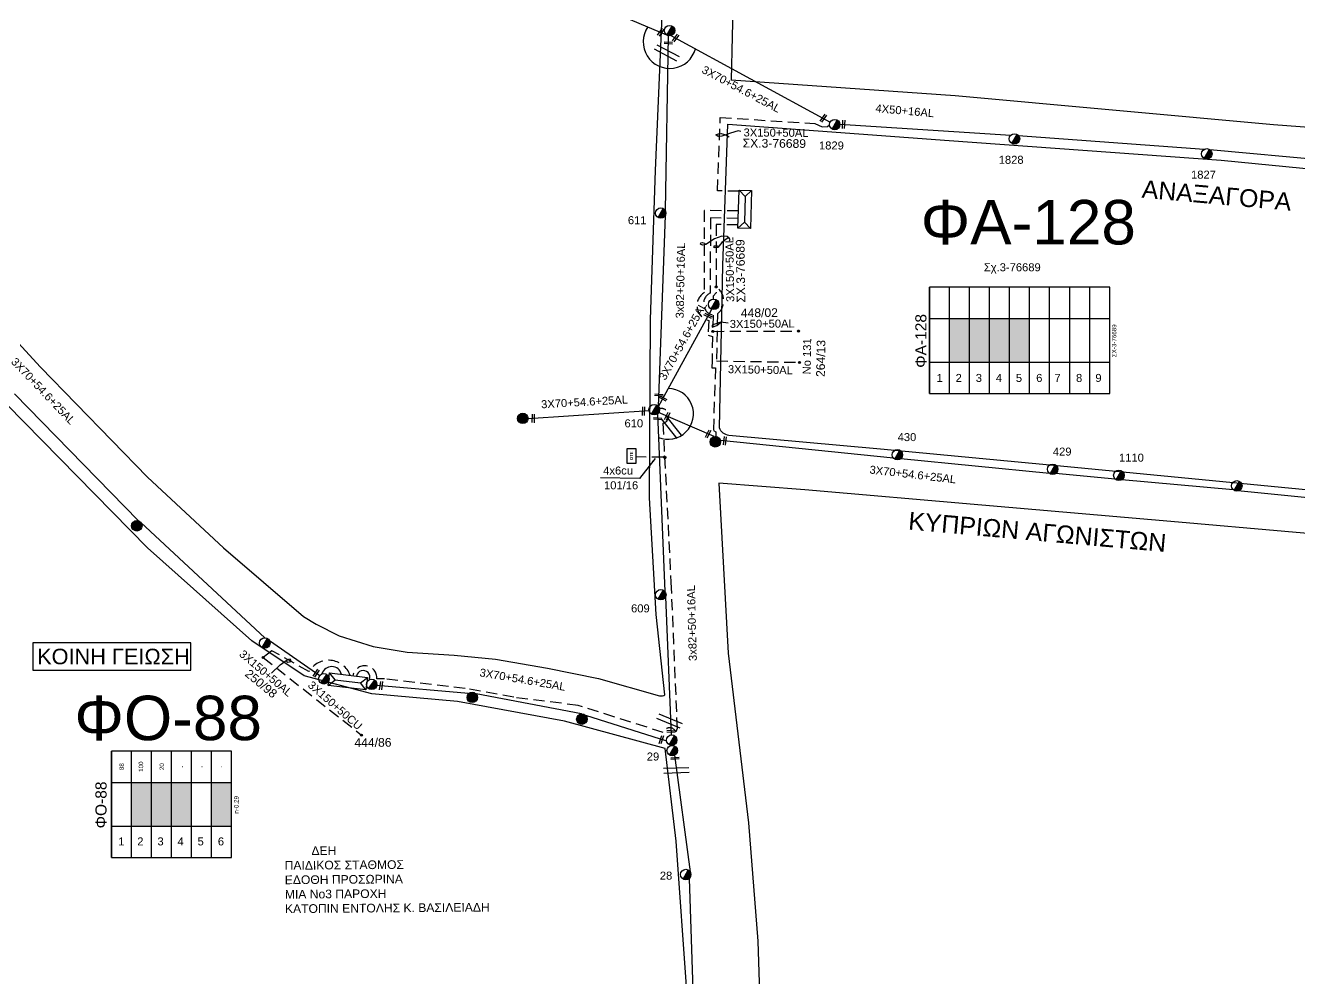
# Model space of a CAD drawing. Header units: millimetres. Extents: x 1113 to 5794, y 757 to 3537.
# Drawn here: x 2498 to 2784.6, y 1145.2 to 1359.5 of the extents above; entities that cross this region are included whole.
import ezdxf
from ezdxf.enums import TextEntityAlignment as Align

# ---------------------------------------------------------------- set-up
doc = ezdxf.new("R2010")
doc.units = ezdxf.units.MM
doc.linetypes.add('DASHED', pattern=[19.05, 12.7, -6.35])
for name, color, linetype in [('Pillar OTE', 7, 'Continuous'), ('Άγνωστα', 7, 'Continuous'), ('Ασφαλειοκιβώτια Χ.Τ 6 αναχωρήσεων', 7, 'Continuous'), ('Ασφαλειοκιβώτια Χ.Τ 9 αναχωρήσεων', 7, 'Continuous'), ('Γέφυρες Εναέριου Δικτύου', 7, 'Continuous'), ('Γυμνά εναέρια ΧΤ (3Φ)   3x50+35CU', 7, 'Continuous'), ('Γυμνά εναέρια ΧΤ και ΦΟΠ (3Φ)   4x50+16AL', 7, 'Continuous'), ('Επιγραφές - Σχήματα', 7, 'Continuous'), ('Καλώδια ΧΤ   3x150+50AL', 7, 'DASHED'), ('Καλώδια ΧΤ   3x150+50CU', 7, 'DASHED'), ('Μηχανική τομή', 7, 'Continuous'), ('Στύλος Ξύλινος', 7, 'Continuous'), ('Στύλος Ξύλινος @ 1', 7, 'Continuous'), ('Στύλος ΦΜ', 7, 'Continuous'), ('Στύλος ΦΜ @ 1', 7, 'Continuous'), ('Συνδέσεις', 7, 'Continuous'), ('Συνεστραμμένα ΧΤ   3x70+54.6+25 AL', 7, 'SYN_LINE'), ('Τομή', 7, 'Continuous'), ('Υποσταθμός εναέριος 2 στύλων', 7, 'Continuous'), ('Υποσταθμός πόλεως', 7, 'Continuous'), ('Υπόβαθρο ΔΕΗ', 7, 'Continuous'), ('Υπόγεια καλώδια Παροχών ΧΤ   4x50AL', 7, 'DASHED'), ('Υπόγεια καλώδια Παροχών ΧΤ   4x6', 7, 'DASHED')]:
    doc.layers.add(name, color=color, linetype=linetype)
doc.styles.get("Standard").update_dxf_attribs({"font": 'arial.ttf'})
doc.linetypes.add('SYN_LINE', pattern='A,0.5,-0.0001,["/\\/\\/\\/",Standard,S=0.1,R=0,X=0,Y=-0.05],-0.25', length=0.7501)
doc.dimstyles.new('ISO-25', dxfattribs={"dimtxt": 2.5, "dimasz": 1.8, "dimexe": 1.25, "dimexo": 0.625, "dimtad": 1, "dimtxsty": 'Standard', "dimcen": 1.8, "dimadec": 0, "dimazin": 0, "dimtfac": 1, "dimtmove": 0, "dimatfit": 3, "dimfxl": 1.25, "dimarcsym": 0})

# ---------------------------------------------------------------- blocks, each defined once
blk = doc.blocks.new('ΥΠΑΡΧΩΝ ΞΥΛΙΝΟΣ ΣΤΥΛΟΣ')
at = {"layer": 'Στύλος Ξύλινος'}
h = blk.add_hatch(color=7, dxfattribs=at)
h.paths.add_polyline_path([(-2.62, 0, 0.270008), (-1.29, -2.28), (1.3, 2.27, 0.576266)])
h.paths.add_polyline_path([(-1.29, -2.28, 0.574793), (2.62, 0, 0.268822), (1.3, 2.27)])
at = {"layer": 'Στύλος Ξύλινος', "color": 7}
blk.add_line((-1.29, -2.28), (1.3, 2.27), dxfattribs=at)
blk.add_circle((0, 0), 2.62, dxfattribs=at)
at = {"layer": 'Στύλος Ξύλινος', "flags": 4}
for tag, p in [('ΑΡΙΘΜΟΣ', (-4.91, 8.6)), ('ΤΥΠΟΣ', (-4.85, 3.39))]:
    blk.add_attdef(tag, p, '', height=4, dxfattribs=at)
blk = doc.blocks.new('ΥΠΑΡΧΩΝ ΤΣΙΜΕΝΤΕΝΙΟΣ ΣΤΥΛΟΣ')
at = {"layer": 'Στύλος ΦΜ'}
blk.add_hatch(color=7, dxfattribs=at).paths.add_polyline_path([(-1.29, -2.28, 0.574793), (2.62, 0, 0.268822), (1.3, 2.27)])
at = {"layer": 'Στύλος ΦΜ', "color": 7}
blk.add_line((-1.29, -2.28), (1.3, 2.27), dxfattribs=at)
blk.add_circle((0, 0), 2.62, dxfattribs=at)
at = {"layer": 'Στύλος ΦΜ', "flags": 4}
for tag, p in [('ΤΥΠΟΣ', (-4.91, 3.03)), ('ΑΡΙΘΜΟΣ', (-4.68, 8.05))]:
    blk.add_attdef(tag, p, '', height=4, dxfattribs=at)
blk = doc.blocks.new('ΥΠΟΣΤΑΘΜΟΣ ΕΝΑΕΡΙΟΣ ΕΠΙ 2 ΣΤΥΛΩΝ')
at = {"layer": 'Υποσταθμός εναέριος 2 στύλων', "linetype": 'Continuous'}
for points in [[(-11.97, -2.11, 0.574793), (-8.45, -0.07, 0.268822), (-9.64, 1.98)], [(9.68, -2.15, 0.574793), (13.19, -0.1, 0.268822), (12.01, 1.95)]]:
    blk.add_hatch(color=256, dxfattribs=at).paths.add_polyline_path(points)
for p, q in [((-11.97, -2.11), (-9.64, 1.98)), ((9.68, -2.15), (12.01, 1.95))]:
    blk.add_line(p, q, dxfattribs=at)
for centre in [(-10.81, -0.07), (10.84, -0.1)]:
    blk.add_circle(centre, 2.36, dxfattribs=at)
at = {"layer": 'Υποσταθμός πόλεως', "linetype": 'Continuous', "ltscale": 40}
blk.add_lwpolyline([(-8.57, 2.82), (8.57, 2.82), (8.57, -2.82), (-8.57, -2.82)], close=True, dxfattribs=at)
for points in [[(-5.75, 0), (-8.57, 2.82)], [(-8.57, -2.82), (-5.75, 0)], [(-5.75, 0), (5.75, 0)], [(5.75, 0), (8.57, 2.82)], [(8.57, -2.82), (5.75, 0)]]:
    blk.add_lwpolyline(points, dxfattribs=at)
at = {"layer": 'Υποσταθμός εναέριος 2 στύλων', "ltscale": 40, "flags": 1}
for tag, p in [('ΜΕΤΑΣΧΗΜΑΤΙΣΜΟΣ', (14.09, 2.51)), ('ΙΣΧΥΣ', (14.07, -0.28)), ('ΑΡΙΘΜΟΣ', (14.19, -3))]:
    blk.add_attdef(tag, p, '', height=1.8, dxfattribs=at)
blk = doc.blocks.new('ΥΠΟΣΤΑΘΜΟΣ ΠΟΛΕΩΣ')
at = {"layer": 'Υποσταθμός πόλεως', "linetype": 'Continuous', "ltscale": 40}
blk.add_lwpolyline([(-8.57, 2.82), (8.57, 2.82), (8.57, -2.82), (-8.57, -2.82)], close=True, dxfattribs=at)
for points in [[(-5.75, 0), (-8.57, 2.82)], [(5.75, 0), (8.57, 2.82)], [(-8.57, -2.82), (-5.75, 0)], [(-5.75, 0), (5.75, 0)], [(8.57, -2.82), (5.75, 0)]]:
    blk.add_lwpolyline(points, dxfattribs=at)
at = {"layer": 'Υποσταθμός πόλεως', "linetype": 'SYN_LINE', "ltscale": 40, "flags": 1}
for tag, p in [('ΜΕΤΑΣΧΗΜΑΤΙΣΜΟΣ', (10.6, 2.39)), ('ΙΣΧΥΣ', (10.58, -0.41)), ('ΑΡΙΘΜΟΣ', (10.7, -3.13))]:
    blk.add_attdef(tag, p, '', height=1.8, dxfattribs=at)
blk = doc.blocks.new('ΑΣΦΑΛΕΙΟΚΙΒΩΤΙΟ ΥΠΟΣΤΑΘΜΟΥ 6 ΑΝΑΧΩΡΗΣΕΩΝ')
at = {"layer": 'Ασφαλειοκιβώτια Χ.Τ 6 αναχωρήσεων', "ltscale": 40}
for p, q in [((-23.91, 27), (23.91, 27)), ((-9.83, 27), (-9.83, -27)), ((9.83, 27), (9.83, -27)), ((-23.91, 18), (23.91, 18)), ((-23.91, 9), (23.91, 9)), ((-23.91, 0), (23.91, 0)), ((-23.91, -9), (23.91, -9)), ((-23.91, -18), (23.91, -18))]:
    blk.add_line(p, q, dxfattribs=at)
at = {"layer": 'Ασφαλειοκιβώτια Χ.Τ 6 αναχωρήσεων'}
blk.add_lwpolyline([(-23.91, -27), (23.91, -27), (23.91, 27), (-23.91, 27)], close=True, dxfattribs=at)
for s, p in [('1', (-18.47, 23.92)), ('2', (-18.47, 15.35)), ('3', (-18.47, 6.28)), ('4', (-18.47, -2.75)), ('5', (-18.47, -11.76)), ('6', (-18.47, -20.89))]:
    blk.add_text(s, height=3.6, rotation=270, dxfattribs=at).set_placement(p)
at = {"layer": 'Ασφαλειοκιβώτια Χ.Τ 6 αναχωρήσεων', "ltscale": 40}
for tag, height, p in [('ΟΝΟΜΑ', 5, (-0.27, 31.68)), ('ΚΕΙΜΕΝΟ 1', 2, (16.95, 22.41)), ('ΚΕΙΜΕΝΟ 2', 2, (16.95, 13.71)), ('ΚΕΙΜΕΝΟ 3', 2, (16.95, 4.31)), ('ΚΕΙΜΕΝΟ 4', 2, (16.95, -4.67)), ('ΚΕΙΜΕΝΟ 5', 2, (16.95, -13.51)), ('ΚΕΙΜΕΝΟ 6', 2, (16.95, -22.43)), ('ΣΧ', 2, (-0.21, -29.21))]:
    blk.add_attdef(tag, text='', height=height, dxfattribs=at).set_placement(p, align=Align.MIDDLE_CENTER)
blk = doc.blocks.new('ΑΣΦΑΛΕΙΟΚΙΒΩΤΙΟ ΥΠΟΣΤΑΘΜΟΥ 9 ΑΝΑΧΩΡΗΣΕΩΝ')
at = {"layer": 'Ασφαλειοκιβώτια Χ.Τ 9 αναχωρήσεων', "ltscale": 40}
for p, q in [((-23.8, 40.36), (24.02, 40.36)), ((-9.72, 40.36), (-9.72, -40.64)), ((9.94, 40.36), (9.94, -40.64)), ((-23.8, 31.36), (24.02, 31.36)), ((-23.8, 22.36), (24.02, 22.36)), ((-23.8, 13.36), (24.02, 13.36)), ((-23.8, 4.36), (24.02, 4.36)), ((-23.8, -4.64), (24.02, -4.64)), ((-23.8, -13.64), (24.02, -13.64)), ((-23.8, -22.64), (24.02, -22.64)), ((-23.8, -31.64), (24.02, -31.64))]:
    blk.add_line(p, q, dxfattribs=at)
at = {"layer": 'Ασφαλειοκιβώτια Χ.Τ 9 αναχωρήσεων'}
blk.add_lwpolyline([(-23.8, -40.64), (24.02, -40.64), (24.02, 40.36), (-23.8, 40.36)], close=True, dxfattribs=at)
for s, p in [('1', (-18.61, 37.24)), ('2', (-18.61, 28.67)), ('3', (-18.61, 19.6)), ('4', (-18.61, 10.58)), ('5', (-18.61, 1.57)), ('6', (-18.61, -7.57)), ('7', (-18.61, -15.81)), ('8', (-18.61, -25.5)), ('9', (-18.61, -34.19))]:
    blk.add_text(s, height=3.6, rotation=270, dxfattribs=at).set_placement(p)
at = {"layer": 'Ασφαλειοκιβώτια Χ.Τ 9 αναχωρήσεων', "ltscale": 40}
for tag, height, p in [('ΟΝΟΜΑ', 5, (-0.16, 44.31)), ('ΚΕΙΜΕΝΟ 1', 2, (17.06, 35.59)), ('ΚΕΙΜΕΝΟ 2', 2, (17.06, 26.88)), ('ΚΕΙΜΕΝΟ 3', 2, (17.06, 17.69)), ('ΚΕΙΜΕΝΟ 4', 2, (17.06, 8.71)), ('ΚΕΙΜΕΝΟ 5', 2, (17.06, -0.13)), ('ΚΕΙΜΕΝΟ 6', 2, (17.06, -9.05)), ('ΚΕΙΜΕΝΟ 7', 2, (17.06, -18.13)), ('ΚΕΙΜΕΝΟ 8', 2, (17.06, -26.85)), ('ΚΕΙΜΕΝΟ 9', 2, (17.06, -35.99)), ('ΣΧ', 2, (-0.1, -42.64))]:
    blk.add_attdef(tag, text='', height=height, dxfattribs=at).set_placement(p, align=Align.MIDDLE_CENTER)
blk = doc.blocks.new('ΜΗΧΑΝΙΚΗ ΤΟΜΗ')
at = {"layer": 'Μηχανική τομή', "ltscale": 40}
for p, q in [((-1.89, 0.78), (1.89, 0.78)), ((1.89, 0), (-1.89, 0))]:
    blk.add_line(p, q, dxfattribs=at)
blk = doc.blocks.new('ΤΟΜΗ')
at = {"layer": 'Τομή', "ltscale": 40}
for p, q in [((-5.68, 0), (5.68, 0)), ((5.68, -2.33), (-5.68, -2.33))]:
    blk.add_line(p, q, dxfattribs=at)
blk = doc.blocks.new('_ΣΥΝΔΕΣΗ')
at = {"layer": 'Συνδέσεις', "linetype": 'SYN_LINE', "ltscale": 40}
blk.add_hatch(color=256, dxfattribs=at).paths.add_polyline_path([(0.5, -0.01, 1), (-0.5, -0.01, 1)])
at = {"layer": 'Συνδέσεις'}
blk.add_circle((0, -0.01), 0.5, dxfattribs=at)
blk = doc.blocks.new('PILLAR ΟΤΕ')
at = {"layer": 'Pillar OTE', "ltscale": 40}
blk.add_lwpolyline([(-3.31, 2.02), (3.39, 2.02), (3.39, -1.99), (-3.31, -1.99)], close=True, dxfattribs=at)
at = {"layer": 'Pillar OTE', "insert": (-1.81, 0.71), "char_height": 1.3575, "width": 109.961, "attachment_point": 1}
blk.add_mtext('{\\fArial|b1|i0|c161|p34;OTE}', dxfattribs=at)
blk = doc.blocks.new('TSONTA XT1')
at = {"ltscale": 40}
h = blk.add_hatch(color=256, dxfattribs=at)
h.dxf.hatch_style = 1
h.paths.add_polyline_path([(595.96, 2487.66), (597.07, 2488.77), (595.96, 2489.87), (594.85, 2488.77)])
blk.add_lwpolyline([(594.85, 2488.77), (595.96, 2489.87), (597.07, 2488.77), (595.96, 2487.66)], close=True, dxfattribs=at)

msp = doc.modelspace()

# ---------------------------------------------------------------- hatches: boundary and pattern name
at = {"layer": 'Ασφαλειοκιβώτια Χ.Τ 9 αναχωρήσεων', "lineweight": -3}
for color, points in [(6, [(2710.42, 1293.63), (2705.92, 1293.63), (2705.92, 1283.8), (2710.42, 1283.8)]), (2, [(2714.92, 1293.63), (2710.42, 1293.63), (2710.42, 1283.8), (2714.92, 1283.8)]), (85, [(2719.42, 1293.63), (2714.92, 1293.63), (2714.92, 1283.8), (2719.42, 1283.8)]), (30, [(2723.92, 1293.63), (2719.42, 1293.63), (2719.42, 1283.8), (2723.92, 1283.8)]), (27, [(2521.86, 1179.45), (2526.36, 1179.45), (2526.36, 1189.28), (2521.86, 1189.28)]), (5, [(2526.36, 1179.45), (2530.86, 1179.45), (2530.86, 1189.28), (2526.36, 1189.28)]), (2, [(2530.86, 1179.45), (2535.36, 1179.45), (2535.36, 1189.28), (2530.86, 1189.28)]), (30, [(2539.86, 1179.45), (2544.36, 1179.45), (2544.36, 1189.28), (2539.86, 1189.28)])]:
    msp.add_hatch(color=color, dxfattribs=at).paths.add_polyline_path(points)

# ---------------------------------------------------------------- linework, layer by layer
at = {"layer": 'Άγνωστα', "color": 85, "linetype": 'Continuous', "lineweight": -3, "ltscale": 20}
for points in [[(2641.98, 1317.88), (2642.65, 1357.22)], [(2640.42, 1273.82), (2641.99, 1316.81)], [(2640.17, 1272.17), (2641.86, 1232.24)], [(2642.01, 1231), (2643.25, 1199.97)]]:
    msp.add_lwpolyline(points, dxfattribs=at)
at = {"layer": 'Άγνωστα', "color": 30, "linetype": 'DASHED', "lineweight": -3, "ltscale": 0.2}
msp.add_lwpolyline([(2640.62, 1273.35, -1.018491), (2641.41, 1270.07), (2643.22, 1234.34), (2644.62, 1201.41), (2644.35, 1200.68, 0.677618), (2641.48, 1200.53), (2622.37, 1206.61), (2607.88, 1208.43), (2596.94, 1210.45), (2578.82, 1212.58), (2577.07, 1212.62, 0.947942), (2571.7, 1213.29, -35.969979)], format="xyb", dxfattribs=at)
at = {"layer": 'Γέφυρες Εναέριου Δικτύου', "lineweight": -3}
for centre, radius, start, end in [((2642.97, 1355.85), 5.99, 145.8518, 344.5144), ((2642.58, 1272.16), 5.72, 247.5179, 89.4188)]:
    msp.add_arc(centre, radius, start, end, dxfattribs=at)
at = {"layer": 'Γυμνά εναέρια ΧΤ (3Φ)   3x50+35CU', "color": 27, "lineweight": -3}
for points in [[(2644.04, 1195.39), (2647.55, 1169.2)], [(2647.31, 1167.66), (2648.38, 1135.79)]]:
    msp.add_lwpolyline(points, dxfattribs=at)
at = {"layer": 'Γυμνά εναέρια ΧΤ και ΦΟΠ (3Φ)   4x50+16AL', "color": 30, "lineweight": -3}
for points in [[(2681.24, 1337.33), (2719.67, 1334.84)], [(2721.37, 1334.8), (2763.19, 1331.68)], [(2764.46, 1331.6), (2790.61, 1329.2)]]:
    msp.add_lwpolyline(points, dxfattribs=at)
at = {"layer": 'Επιγραφές - Σχήματα', "lineweight": -3}
for points in [[(2658.94, 1335.71), (2658.36, 1335.82), (2656.62, 1335.32), (2655.59, 1334.93), (2654.64, 1334.63), (2653.83, 1334.58), (2653.33, 1334.95), (2653.94, 1335.13), (2654.5, 1335.2), (2655.59, 1334.93), (2656.34, 1334.49)], [(2656.38, 1311.12), (2656.55, 1311.38), (2656.29, 1311.69), (2655.91, 1312.07), (2654.64, 1312.1), (2653.05, 1311.55), (2651.06, 1310.29), (2650.3, 1310.12), (2649.9, 1310.34), (2649.94, 1310.67), (2650.28, 1310.71), (2650.8, 1310.59), (2651.06, 1310.29)], [(2656.38, 1311.12), (2656.55, 1311.38), (2656.29, 1311.69), (2655.84, 1311.62), (2654.69, 1310.74), (2653.77, 1309.6), (2652.98, 1309.52), (2652.96, 1309.95), (2653.67, 1309.98), (2653.77, 1309.6)], [(2656.07, 1292.6), (2654.43, 1292.81), (2653.89, 1292.63), (2652.51, 1292.12), (2652.48, 1291.65), (2653.52, 1292.06), (2654.43, 1292.81)], [(2553.38, 1213.89), (2555.3, 1215.71), (2556.71, 1216.71), (2557.46, 1217.1), (2557.75, 1216.68), (2557.45, 1216.36), (2557.06, 1216.29), (2556.71, 1216.71)]]:
    msp.add_lwpolyline(points, dxfattribs=at)
at = {"layer": 'Επιγραφές - Σχήματα', "color": 190, "lineweight": -3}
msp.add_lwpolyline([(2499.7, 1214.53), (2535.21, 1214.53), (2535.21, 1220.71), (2499.7, 1220.71)], close=True, dxfattribs=at)
at = {"layer": 'Καλώδια ΧΤ   3x150+50AL', "color": 30, "lineweight": -3, "ltscale": 0.2}
msp.add_lwpolyline([(2658.55, 1322.25), (2653.72, 1322.32), (2654.31, 1338.84), (2675.56, 1337.44), (2677.24, 1336.74), (2678.44, 1336.81), (2678.89, 1337.17)], dxfattribs=at)
at = {"layer": 'Καλώδια ΧΤ   3x150+50AL', "color": 6, "lineweight": -3, "ltscale": 0.2}
msp.add_lwpolyline([(2658.42, 1317.81), (2650.71, 1317.9), (2650.74, 1299.44, 0.68038), (2651.76, 1293.19), (2651.6, 1289.9), (2652.57, 1289.55), (2652.47, 1284.13), (2652.43, 1282.52), (2653.22, 1282.5)], format="xyb", dxfattribs=at)
at = {"layer": 'Καλώδια ΧΤ   3x150+50AL', "color": 2, "lineweight": -3, "ltscale": 0.2}
for points in [[(2658.37, 1316.11), (2652.12, 1316.28), (2652.05, 1299.34, 0.727712), (2652.76, 1294.38), (2652.63, 1290.73), (2671.91, 1290.81)], [(2571.08, 1213.37, 0.634513), (2561.8, 1214.21), (2553.48, 1218.92), (2551.5, 1217.41)]]:
    msp.add_lwpolyline(points, format="xyb", dxfattribs=at)
at = {"layer": 'Καλώδια ΧΤ   3x150+50AL', "color": 85, "lineweight": -3, "ltscale": 0.2}
msp.add_lwpolyline([(2658.33, 1314.67), (2653.4, 1314.76), (2653.41, 1299.4), (2652.72, 1298.66), (2652.72, 1297.98)], dxfattribs=at)
at = {"layer": 'Καλώδια ΧΤ   3x150+50AL', "color": 6, "lineweight": -3, "ltscale": 0.2}
msp.add_lwpolyline([(2653.24, 1282.5), (2652.77, 1268.46), (2653.3, 1268.11), (2653.31, 1267.07)], dxfattribs=at)
at = {"layer": 'Καλώδια ΧΤ   3x150+50CU', "color": 85, "lineweight": -3, "ltscale": 0.2}
msp.add_lwpolyline([(2653.41, 1300.71, -0.512755), (2653.67, 1294.65), (2653.47, 1284.11), (2672.12, 1283.75)], format="xyb", dxfattribs=at)
at = {"layer": 'Καλώδια ΧΤ   3x150+50CU', "color": 2, "lineweight": -3, "ltscale": 0.2}
msp.add_lwpolyline([(2551.5, 1217.41), (2573.64, 1199.95)], dxfattribs=at)
at = {"layer": 'Συνεστραμμένα ΧΤ   3x70+54.6+25 AL', "color": 30, "lineweight": -3, "ltscale": 20}
for points in [[(2609.71, 1371.22), (2642.21, 1357.43)], [(2643.22, 1357.24), (2679.05, 1337.8)]]:
    msp.add_lwpolyline(points, dxfattribs=at)
at = {"layer": 'Συνεστραμμένα ΧΤ   3x70+54.6+25 AL', "color": 85, "lineweight": -3, "ltscale": 20}
for points in [[(2640.42, 1273.82), (2652.41, 1295.71)], [(2638.32, 1272.88), (2611.09, 1271.08)]]:
    msp.add_lwpolyline(points, dxfattribs=at)
at = {"layer": 'Συνεστραμμένα ΧΤ   3x70+54.6+25 AL', "color": 27, "lineweight": -3, "ltscale": 20}
for points in [[(2523.49, 1248.12), (2495.53, 1276.7)], [(2523.98, 1247.77), (2551.89, 1221.81)]]:
    msp.add_lwpolyline(points, dxfattribs=at)
at = {"layer": 'Συνεστραμμένα ΧΤ   3x70+54.6+25 AL', "color": 6, "lineweight": -3, "ltscale": 10}
msp.add_lwpolyline([(2652.95, 1267.05), (2640.45, 1272.46)], dxfattribs=at)
at = {"layer": 'Συνεστραμμένα ΧΤ   3x70+54.6+25 AL', "color": 6, "lineweight": -3, "ltscale": 20}
for points in [[(2693.3, 1262.18), (2654.35, 1266.22)], [(2728.4, 1258.76), (2694.94, 1262.08)], [(2743.19, 1257.49), (2729.74, 1258.73)], [(2769.73, 1255.1), (2744.62, 1257.37)], [(2807.56, 1251.22), (2770.77, 1254.83)]]:
    msp.add_lwpolyline(points, dxfattribs=at)
at = {"layer": 'Συνεστραμμένα ΧΤ   3x70+54.6+25 AL', "color": 27, "lineweight": -3, "ltscale": 10}
msp.add_lwpolyline([(2552.9, 1221.2), (2564.22, 1213.3)], dxfattribs=at)
at = {"layer": 'Συνεστραμμένα ΧΤ   3x70+54.6+25 AL', "color": 5, "lineweight": -3, "ltscale": 20}
for points in [[(2597.72, 1209.26), (2577.07, 1211.12)], [(2623.14, 1204.7), (2599.38, 1209.23)], [(2642.27, 1198.54), (2624.05, 1204.34)]]:
    msp.add_lwpolyline(points, dxfattribs=at)
at = {"layer": 'Συνεστραμμένα ΧΤ   3x70+54.6+25 AL', "color": 27, "lineweight": -3, "ltscale": 10}
msp.add_arc((2566.91, 1213.06), 2.27, 13.503, 163.7466, dxfattribs=at)
at = {"layer": 'Συνεστραμμένα ΧΤ   3x70+54.6+25 AL', "color": 5, "lineweight": -3, "ltscale": 20}
msp.add_arc((2573.99, 1212.93), 1.52, 340.2537, 169.6634, dxfattribs=at)
at = {"layer": 'Υπόβαθρο ΔΕΗ', "lineweight": -3}
for points in [[(2842.2, 1375.68), (2848.17, 1415.01), (2881.64, 1409.91), (2886.46, 1441.29), (2807.36, 1449.54), (2756.08, 1454.13), (2713.29, 1457.77), (2659.95, 1462.15, 0.486899), (2658.92, 1461.04), (2659.61, 1448.71), (2659.05, 1426.56), (2657.83, 1390.49), (2656.99, 1357.04), (2656.76, 1347.26), (2707.16, 1343.79), (2778.75, 1337.27), (2810.78, 1334.82), (2880.24, 1328.06), (2946.67, 1320.87), (2953.07, 1380.76), (2955.7, 1389.33), (2883.58, 1401), (2855.92, 1405.53), (2851.13, 1374.06)], [(2488.06, 1297.16), (2501.39, 1282.64), (2525.51, 1257.97), (2542.57, 1242.04), (2560.61, 1226.59), (2563.44, 1224.86), (2568.62, 1222.24), (2576.22, 1219.85), (2583.86, 1218.59), (2594.49, 1217.89), (2603.79, 1217.04), (2615.49, 1214.96), (2626.9, 1212.63), (2640.67, 1208.8, 0.220367), (2641.87, 1209), (2639.94, 1227.04), (2638.38, 1253.32), (2638.64, 1293.37), (2639.79, 1326.92), (2641.41, 1365.18)], [(2942.72, 1312.4), (2942.98, 1308.44), (2924.95, 1297.21), (2887.21, 1273.42), (2853.29, 1250.76), (2810.4, 1252.72), (2789.1, 1254.79), (2734.04, 1260.14), (2690.37, 1264.22), (2656.28, 1267.33, -0.302168), (2654.17, 1269.03), (2654.88, 1305.55), (2656, 1337.34), (2705.8, 1333.66), (2766.97, 1329.19), (2811.42, 1324.86), (2852.25, 1321.45), (2888.42, 1318.03), (2942.72, 1312.4)], [(2770.08, 1047.3), (2786.98, 1074.38), (2804.28, 1101.09), (2827.56, 1137.12), (2858.1, 1184.5), (2815.47, 1214.35, -0.466945), (2815.8, 1224.91), (2841.27, 1241.98), (2805.24, 1243.59), (2757.43, 1247.82), (2713.14, 1251.62), (2673.38, 1255.09), (2654.02, 1256.58), (2656.12, 1218.39), (2660.65, 1180.2), (2662.74, 1153.6), (2663.56, 1130.31), (2664.11, 1096.83, 0.22479), (2665.44, 1094.14), (2701.77, 1078.16), (2744.46, 1058.73), (2770.08, 1047.3)]]:
    msp.add_lwpolyline(points, format="xyb", dxfattribs=at)
for points in [[(2472.5, 1005.38), (2516.08, 1021.18), (2570.13, 1040), (2599.71, 1050.75), (2630.34, 1062.36), (2646.15, 1069.04), (2647.43, 1104.42), (2646.88, 1141.31), (2644.4, 1176.09), (2641.93, 1196.93), (2619.29, 1203.05), (2595.19, 1207.5), (2575.92, 1209.24), (2560.75, 1213.27), (2548.97, 1221.11), (2525.51, 1242.02), (2493.82, 1274.25)], [(2636.13, 1257.65), (2627.36, 1257.76)]]:
    msp.add_lwpolyline(points, dxfattribs=at)
at = {"layer": 'Υπόγεια καλώδια Παροχών ΧΤ   4x6', "color": 30, "linetype": 'DASHED', "lineweight": -3, "ltscale": 0.2}
msp.add_lwpolyline([(2641.46, 1262.41), (2635.35, 1262.5)], dxfattribs=at)

# ---------------------------------------------------------------- block references
at = {"layer": 'Pillar OTE', "xscale": 0.5, "yscale": 0.5, "zscale": 0.5, "rotation": 90}
msp.add_blockref('PILLAR ΟΤΕ', (2634.37, 1262.67), dxfattribs=at)
at = {"layer": 'Ασφαλειοκιβώτια Χ.Τ 9 αναχωρήσεων', "lineweight": -3, "xscale": 0.5, "yscale": 0.5, "zscale": 0.5, "rotation": 90}
for name, p, values in [('ΑΣΦΑΛΕΙΟΚΙΒΩΤΙΟ ΥΠΟΣΤΑΘΜΟΥ 9 ΑΝΑΧΩΡΗΣΕΩΝ', (2721.6, 1288.66), {'ΟΝΟΜΑ': 'ΦΑ-128', 'ΣΧ': 'ΣΧ-3-76689'}), ('ΑΣΦΑΛΕΙΟΚΙΒΩΤΙΟ ΥΠΟΣΤΑΘΜΟΥ 6 ΑΝΑΧΩΡΗΣΕΩΝ', (2530.86, 1184.36), {'ΟΝΟΜΑ': 'ΦΟ-88', 'ΣΧ': 'n-0.29', 'ΚΕΙΜΕΝΟ 2': '100', 'ΚΕΙΜΕΝΟ 1': '88', 'ΚΕΙΜΕΝΟ 3': '20', 'ΚΕΙΜΕΝΟ 4': '-', 'ΚΕΙΜΕΝΟ 5': '-', 'ΚΕΙΜΕΝΟ 6': '-'})]:
    msp.add_blockref(name, p, dxfattribs=at).add_auto_attribs(values)
at = {"layer": 'Μηχανική τομή', "lineweight": -3}
for p, xscale, yscale, zscale, rotation in [((2641.1, 1357.9), 0.5000000000001683, 0.5000000000001683, 0.5000000000001683, 54.35311708710584), ((2642.62, 1355.41), 0.500000000000231, 0.500000000000231, 0.500000000000231, 356.4182356656537), ((2644.44, 1356.58), 0.5000000000001683, 0.5000000000001683, 0.5000000000001683, 54.35311708710584), ((2677.66, 1338.55), 0.5000000000001683, 0.5000000000001683, 0.5000000000001683, 54.35311708710584), ((2682.26, 1337.26), 0.5000000000001986, 0.5000000000001986, 0.5000000000001986, 86.55658298640459), ((2651.5, 1294.05), 0.5000000000002099, 0.5000000000002099, 0.5000000000002099, 332.9839185402981), ((2640.5, 1276.21), 0.500000000000231, 0.500000000000231, 0.500000000000231, 356.4182356656537), ((2641.32, 1275.47), 0.5000000000002099, 0.5000000000002099, 0.5000000000002099, 332.9839185402981), ((2636.86, 1272.78), 0.5000000000000377, 0.5000000000000377, 0.5000000000000377, 269.0220265212706), ((2642.55, 1271.55), 0.5000000000003826, 0.5000000000003826, 0.5000000000003826, 62.91747576635034), ((2612.06, 1271.14), 0.5000000000000377, 0.5000000000000377, 0.5000000000000377, 269.0220265212706), ((2640.23, 1270.89), 0.500000000000231, 0.500000000000231, 0.500000000000231, 356.4182356656537), ((2651.75, 1267.57), 0.5000000000003826, 0.5000000000003826, 0.5000000000003826, 62.91747576635034), ((2655.53, 1266.1), 0.5000000000003574, 0.5000000000003574, 0.5000000000003574, 82.21886924626544), ((2563.59, 1213.74), 0.5000000000001199, 0.5000000000001199, 0.5000000000001199, 56.23300115270116), ((2578.22, 1211.02), 0.5000000000001185, 0.5000000000001185, 0.5000000000001185, 81.78227102435412), ((2643.22, 1200.56), 0.500000000000231, 0.500000000000231, 0.500000000000231, 356.4182356656537), ((2641.27, 1198.86), 0.5000000000001418, 0.5000000000001418, 0.5000000000001418, 72.50462172126032), ((2644.15, 1194.51), 0.5000000000002449, 0.5000000000002449, 0.5000000000002449, 3.67806303950966)]:
    msp.add_blockref('ΜΗΧΑΝΙΚΗ ΤΟΜΗ', p, dxfattribs=dict(at, xscale=xscale, yscale=yscale, zscale=zscale, rotation=rotation))
at = {"layer": 'Στύλος Ξύλινος @ 1', "lineweight": -3, "ltscale": 40, "xscale": 0.4499999999998181, "yscale": 0.4499999999998181, "zscale": 0.4499999999998181}
for p in [(2609.91, 1271.16), (2653.21, 1265.9), (2523.08, 1247.01), (2598.54, 1208.41), (2623.2, 1203.53)]:
    msp.add_blockref('ΥΠΑΡΧΩΝ ΞΥΛΙΝΟΣ ΣΤΥΛΟΣ', p, dxfattribs=at)
at = {"layer": 'Στύλος ΦΜ @ 1', "lineweight": -3, "ltscale": 40, "xscale": 0.4499999999998181, "yscale": 0.4499999999998181, "zscale": 0.4499999999998181}
for p in [(2642.91, 1358.37), (2652.83, 1296.81), (2770.52, 1255.98), (2551.87, 1220.64), (2643.41, 1198.8)]:
    msp.add_blockref('ΥΠΑΡΧΩΝ ΤΣΙΜΕΝΤΕΝΙΟΣ ΣΤΥΛΟΣ', p, dxfattribs=at)
at = {"layer": 'Στύλος ΦΜ @ 1', "lineweight": -3, "ltscale": 40}
ref = msp.add_blockref('ΥΠΑΡΧΩΝ ΤΣΙΜΕΝΤΕΝΙΟΣ ΣΤΥΛΟΣ', (2680.07, 1337.22), dxfattribs=dict(at, xscale=0.4499999999998181, yscale=0.4499999999998181, zscale=0.4499999999998181))
ref.add_attrib('ΤΥΠΟΣ', '1829', (2676.53, 1331.63), dxfattribs={"layer": 'Στύλος ΦΜ', "height": 1.8, "flags": 4})
ref = msp.add_blockref('ΥΠΑΡΧΩΝ ΤΣΙΜΕΝΤΕΝΙΟΣ ΣΤΥΛΟΣ', (2720.5, 1334), dxfattribs=dict(at, xscale=0.4499999999998181, yscale=0.4499999999998181, zscale=0.4499999999998181))
ref.add_attrib('ΤΥΠΟΣ', '1828', (2716.96, 1328.41), dxfattribs={"layer": 'Στύλος ΦΜ', "height": 1.8, "flags": 4})
ref = msp.add_blockref('ΥΠΑΡΧΩΝ ΤΣΙΜΕΝΤΕΝΙΟΣ ΣΤΥΛΟΣ', (2763.76, 1330.65), dxfattribs=dict(at, xscale=0.4499999999998181, yscale=0.4499999999998181, zscale=0.4499999999998181))
ref.add_attrib('ΤΥΠΟΣ', '1827', (2760.22, 1325.07), dxfattribs={"layer": 'Στύλος ΦΜ', "height": 1.8, "flags": 4})
ref = msp.add_blockref('ΥΠΑΡΧΩΝ ΤΣΙΜΕΝΤΕΝΙΟΣ ΣΤΥΛΟΣ', (2640.93, 1317.33), dxfattribs=dict(at, xscale=0.4499999999998181, yscale=0.4499999999998181, zscale=0.4499999999998181))
ref.add_attrib('ΤΥΠΟΣ', '611', (2633.54, 1314.83), dxfattribs={"layer": 'Στύλος ΦΜ', "height": 1.8, "flags": 4})
ref = msp.add_blockref('ΥΠΑΡΧΩΝ ΤΣΙΜΕΝΤΕΝΙΟΣ ΣΤΥΛΟΣ', (2639.47, 1273.12), dxfattribs=dict(at, xscale=0.4499999999998181, yscale=0.4499999999998181, zscale=0.4499999999998181))
ref.add_attrib('ΤΥΠΟΣ', '610', (2632.78, 1269.15), dxfattribs={"layer": 'Στύλος ΦΜ', "height": 1.8, "flags": 4})
ref = msp.add_blockref('ΥΠΑΡΧΩΝ ΤΣΙΜΕΝΤΕΝΙΟΣ ΣΤΥΛΟΣ', (2694.17, 1262.98), dxfattribs=dict(at, xscale=0.4499999999998181, yscale=0.4499999999998181, zscale=0.4499999999998181))
ref.add_attrib('ΤΥΠΟΣ', '430', (2694.22, 1266.05), dxfattribs={"layer": 'Στύλος ΦΜ', "height": 1.8, "flags": 4})
ref = msp.add_blockref('ΥΠΑΡΧΩΝ ΤΣΙΜΕΝΤΕΝΙΟΣ ΣΤΥΛΟΣ', (2729.1, 1259.72), dxfattribs=dict(at, xscale=0.4499999999998181, yscale=0.4499999999998181, zscale=0.4499999999998181))
ref.add_attrib('ΤΥΠΟΣ', '429', (2729.14, 1262.79), dxfattribs={"layer": 'Στύλος ΦΜ', "height": 1.8, "flags": 4})
ref = msp.add_blockref('ΥΠΑΡΧΩΝ ΤΣΙΜΕΝΤΕΝΙΟΣ ΣΤΥΛΟΣ', (2743.98, 1258.36), dxfattribs=dict(at, xscale=0.4499999999998181, yscale=0.4499999999998181, zscale=0.4499999999998181))
ref.add_attrib('ΤΥΠΟΣ', '1110', (2744.02, 1261.43), dxfattribs={"layer": 'Στύλος ΦΜ', "height": 1.8, "flags": 4})
ref = msp.add_blockref('ΥΠΑΡΧΩΝ ΤΣΙΜΕΝΤΕΝΙΟΣ ΣΤΥΛΟΣ', (2640.95, 1231.5), dxfattribs=dict(at, xscale=0.4499999999998181, yscale=0.4499999999998181, zscale=0.4499999999998181))
ref.add_attrib('ΤΥΠΟΣ', '609', (2634.26, 1227.53), dxfattribs={"layer": 'Στύλος ΦΜ', "height": 1.8, "flags": 4})
ref = msp.add_blockref('ΥΠΑΡΧΩΝ ΤΣΙΜΕΝΤΕΝΙΟΣ ΣΤΥΛΟΣ', (2643.51, 1196.45), dxfattribs=dict(at, xscale=0.4499999999998181, yscale=0.4499999999998181, zscale=0.4499999999998181))
ref.add_attrib('ΤΥΠΟΣ', '29', (2637.79, 1194.22), dxfattribs={"layer": 'Στύλος ΦΜ', "height": 1.8, "flags": 4})
ref = msp.add_blockref('ΥΠΑΡΧΩΝ ΤΣΙΜΕΝΤΕΝΙΟΣ ΣΤΥΛΟΣ', (2646.55, 1168.57), dxfattribs=dict(at, xscale=0.4499999999998181, yscale=0.4499999999998181, zscale=0.4499999999998181))
ref.add_attrib('ΤΥΠΟΣ', '28', (2640.73, 1167.43), dxfattribs={"layer": 'Στύλος ΦΜ', "height": 1.8, "flags": 4})
at = {"layer": 'Συνδέσεις', "lineweight": -3, "xscale": 0.4499999999998181, "yscale": 0.4499999999998181, "zscale": 0.4499999999998181}
for p in [(2653.41, 1300.71), (2652.63, 1290.73), (2671.91, 1290.81), (2672.14, 1283.75), (2551.5, 1217.41), (2573.64, 1199.95)]:
    msp.add_blockref('_ΣΥΝΔΕΣΗ', p, dxfattribs=at)
at = {"layer": 'Συνδέσεις', "xscale": 0.3075184835441075, "yscale": 0.3075184835441075, "zscale": 0.3075184835441075, "rotation": 3.120658905015016}
msp.add_blockref('TSONTA XT1', (2500.47, 488.24), dxfattribs=at)
at = {"layer": 'Τομή', "lineweight": -3}
for p, xscale, yscale, zscale, rotation in [((2642.6, 1353.87), 0.5000000000000088, 0.5000000000000088, 0.5000000000000088, 332.0924423526923), ((2643.77, 1269.57), 0.5000000000000934, 0.5000000000000934, 0.5000000000000934, 308.5082260387767), ((2643.1, 1203.65), 0.5000000000000084, 0.5000000000000084, 0.5000000000000084, 337.3752378466873), ((2644.42, 1192.57), 0.4999999999999653, 0.4999999999999653, 0.4999999999999653, 2.016294180600084)]:
    msp.add_blockref('ΤΟΜΗ', p, dxfattribs=dict(at, xscale=xscale, yscale=yscale, zscale=zscale, rotation=rotation))
at = {"layer": 'Υποσταθμός εναέριος 2 στύλων', "lineweight": -3, "xscale": 0.4999999999999788, "yscale": 0.4999999999999788, "zscale": 0.4999999999999788, "rotation": 353.4018027254675}
msp.add_blockref('ΥΠΟΣΤΑΘΜΟΣ ΕΝΑΕΡΙΟΣ ΕΠΙ 2 ΣΤΥΛΩΝ', (2570.53, 1212.01), dxfattribs=at)
at = {"layer": 'Υποσταθμός πόλεως', "lineweight": -3, "xscale": 0.5000000000000221, "yscale": 0.5000000000000221, "zscale": 0.5000000000000221, "rotation": 268.3625587916055}
msp.add_blockref('ΥΠΟΣΤΑΘΜΟΣ ΠΟΛΕΩΣ', (2659.84, 1318.16), dxfattribs=at)

# ---------------------------------------------------------------- texts
at = {"layer": 'Γυμνά εναέρια ΧΤ και ΦΟΠ (3Φ)   4x50+16AL', "color": 7, "lineweight": -3, "insert": (2689.34, 1341.83), "char_height": 1.8, "width": 168.3718, "attachment_point": 1, "rotation": 354.9363}
msp.add_mtext('4X50+16AL', dxfattribs=at)
at = {"layer": 'Επιγραφές - Σχήματα', "color": 7, "lineweight": -3, "width": 168.3718, "attachment_point": 1}
for s, insert, char_height, rotation in [('ΑΝΑΞΑΓΟΡΑ', (2749.37, 1324.78), 4, 355), ('3x82+50+16AL', (2644.29, 1293.67), 1.8, 88.907), ('No 131', (2672.84, 1281.07), 1.8, 89), ('ΚΥΠΡΙΩΝ ΑΓΩΝΙΣΤΩΝ', (2696.85, 1250.15), 4, 355), ('3x82+50+16AL', (2647.26, 1216.57), 1.8, 91.5252)]:
    msp.add_mtext(s, dxfattribs=dict(at, insert=insert, char_height=char_height, rotation=rotation))
at = {"layer": 'Επιγραφές - Σχήματα', "color": 7, "lineweight": -3, "char_height": 10, "width": 168.3718, "attachment_point": 1}
for s, insert in [('ΦΑ-128', (2699.4, 1320.28)), ('ΦΟ-88', (2509.03, 1208.79))]:
    msp.add_mtext(s, dxfattribs=dict(at, insert=insert))
at = {"layer": 'Επιγραφές - Σχήματα', "color": 190, "lineweight": -3, "insert": (2500.65, 1219.36), "char_height": 3.5, "width": 35.1311, "attachment_point": 1}
msp.add_mtext('KOINH ΓΕΙΩΣΗ', dxfattribs=at)
at = {"layer": 'Καλώδια ΧΤ   3x150+50AL', "color": 7, "lineweight": -3, "char_height": 1.8, "width": 168.3718, "attachment_point": 1}
for s, insert, rotation in [('3X150+50AL', (2659.57, 1336.37), 359.5363), ('{\\H1.083x;\\C256;ΣΧ.3-76689}', (2659.37, 1334.04), 359.5363), ('3X150+50AL', (2655.68, 1297.32), 90.8388), ('{\\H1.083x;\\C256;ΣΧ.3-76689}', (2658.02, 1297.17), 90.8388), ('{\\H1.083x;\\C256;448/02}', (2658.95, 1295.86), 0.4473), ('3X150+50AL', (2656.45, 1293.29), 0.4473), ('{\\H1.083x;\\C256;264/13}', (2675.88, 1280.49), 89), ('3X150+50AL', (2656.06, 1283.13), 359), ('3X150+50AL', (2547.12, 1219.25), 319.8343), ('{\\H1.083x;\\C256;250/98}', (2548.46, 1214.91), 320.5033), ('{\\H1.083x;\\C256;444/86}', (2572.03, 1199.22), 0.447), ('{\\H1.083x;\\C256; \\C1;       ΔΕΗ\\PΠΑΙΔΙΚΟΣ ΣΤΑΘΜΟΣ\\C256;\\PΕΔΟΘΗ ΠΡΟΣΩΡΙΝΑ\\PΜΙΑ Νο3 ΠΑΡΟΧΗ\\PΚΑΤΟΠΙΝ ΕΝΤΟΛΗΣ Κ. ΒΑΣΙΛΕΙΑΔΗ}', (2556.3, 1174.85), 0.447)]:
    msp.add_mtext(s, dxfattribs=dict(at, insert=insert, rotation=rotation))
at = {"layer": 'Καλώδια ΧΤ   3x150+50AL', "color": 7, "lineweight": -3, "insert": (2713.61, 1306.04), "char_height": 1.8, "width": 168.3718, "attachment_point": 1}
msp.add_mtext('Σχ.3-76689', dxfattribs=at)
at = {"layer": 'Καλώδια ΧΤ   3x150+50CU', "color": 7, "lineweight": -3, "insert": (2562.58, 1212.28), "char_height": 1.8, "width": 168.3718, "attachment_point": 1, "rotation": 318.8744}
msp.add_mtext('3X150+50CU', dxfattribs=at)
at = {"layer": 'Συνεστραμμένα ΧΤ   3x70+54.6+25 AL', "color": 7, "lineweight": -3, "char_height": 1.8, "width": 168.3718, "attachment_point": 1}
for insert, rotation in [((2650.82, 1350.58), 332.1303), ((2640.39, 1280.43), 61.1096), ((2495.95, 1285), 313.5788), ((2613.97, 1275.21), 3.2263), ((2688.03, 1260.57), 353.3781), ((2600.38, 1214.96), 350.2779)]:
    msp.add_mtext('3X70+54.6+25AL', dxfattribs=dict(at, insert=insert, rotation=rotation))
at = {"layer": 'Υπόγεια καλώδια Παροχών ΧΤ   4x50AL', "color": 7, "ltscale": 0.2, "char_height": 1.8, "attachment_point": 1}
for s, insert in [('4x6cu', (2627.99, 1260.33)), ('101/16', (2628.17, 1257.01))]:
    msp.add_mtext_dynamic_manual_height_columns(s, width=1.8, gutter_width=12.5, heights=[0.118], dxfattribs=dict(at, insert=insert))

# ---------------------------------------------------------------- leaders
at = {"layer": 'Επιγραφές - Σχήματα', "ltscale": 40}
msp.add_leader([(2639.66, 1262.16), (2636.13, 1257.65)], dimstyle='ISO-25', override={"dimasz": 1, "dimtad": 0}, dxfattribs=at)

doc.saveas('drawing.dxf')
